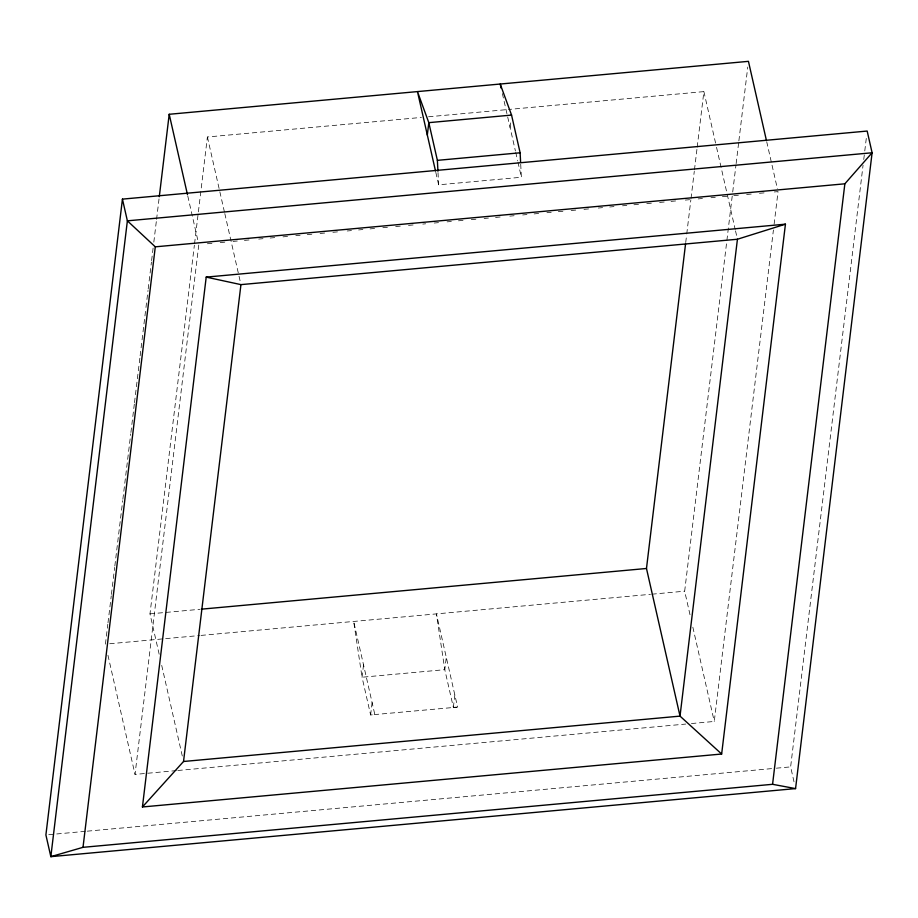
<?xml version="1.0" encoding="UTF-8"?>
<svg xmlns="http://www.w3.org/2000/svg" width="918" height="918" viewBox="0 0 918 918"><rect width="100%" height="100%" fill="white"/><g stroke="black" fill="none" stroke-linecap="round" stroke-linejoin="round"><path stroke-width="0.69" stroke-dasharray="4.59 3.44" d="M105.432 644.138L107.819 624.251M107.991 622.829L111.25 595.839M111.411 594.416L114.67 567.427M114.83 566.004L122.702 500.666M122.874 499.243L130.735 433.904M130.907 432.481L134.326 404.069M134.498 402.646L139.972 357.194M140.144 355.771L145.79 308.896M145.962 307.473L148.016 290.432M148.177 289.009L151.436 262.02M151.608 260.597L153.145 247.814M153.822 242.134L156.393 220.825M156.565 219.402L159.296 196.67M159.17 654.247L149.99 613.867L194.375 245.175M194.547 243.752L207.399 136.989L421.396 117.435M176.394 770.615L135.026 774.402L198.816 244.544M363.539 664.873L362.048 677.232L370.62 714.938L374.854 714.674L353.671 621.452L362.048 677.232L444.794 669.67L446.286 657.311M372.1 702.568L370.62 714.938L457.6 707.112L436.417 613.89L444.794 669.67L453.366 707.376L457.6 707.112M510.075 127.453L510.729 121.956M453.366 707.376L454.846 695.006M685.723 242.501L686.572 235.387M686.744 233.964L690.864 199.803M691.036 198.38L694.283 171.333M694.456 169.91L697.026 148.555M697.198 147.132L703.888 91.616L508.434 109.483M690.015 614.75L684.667 591.192L732.541 193.446M732.713 192.034L735.961 165.045M736.133 163.622L738.703 142.313M738.875 140.89L747.768 67.025M691.426 723.545L714.261 721.456L773.426 229.959M774.104 224.279L778.039 191.61L773.759 192M794.013 781.803L790.627 766.886L863.058 165.194M863.746 159.502L864.595 152.388M864.767 150.965L866.317 138.17M428.534 116.781L507 109.609M435.809 172.366L438.632 184.816L521.39 177.254L520.69 163.668M207.376 243.763L213.079 243.247M220.205 242.593L225.92 242.065M233.046 241.411L237.326 241.021M244.463 240.378L250.166 239.85M258.727 239.07L263.007 238.68M270.144 238.026L275.848 237.51M282.985 236.855L288.688 236.328M295.825 235.674L300.106 235.283M307.243 234.641L312.946 234.113M320.084 233.459L325.787 232.942M332.913 232.288L338.627 231.772M347.188 230.98L351.468 230.59M358.594 229.936L362.874 229.546M370.011 228.903L375.714 228.375M382.852 227.721L388.555 227.205M395.692 226.551L401.396 226.035M408.533 225.38L414.236 224.853M422.796 224.072L425.654 223.808M434.214 223.028L438.494 222.638M447.055 221.858L451.335 221.468M458.461 220.813L464.175 220.297M471.301 219.643L477.016 219.115M484.142 218.461L488.422 218.071M495.559 217.428L501.262 216.9M509.823 216.12L514.103 215.73M522.663 214.95L526.943 214.56M534.081 213.905L539.784 213.378M546.921 212.724L551.202 212.333M558.339 211.691L564.042 211.163M571.168 210.509L576.883 209.993M584.009 209.338L589.723 208.822M598.284 208.03L602.564 207.64M609.69 206.986L613.97 206.596M622.53 205.816L626.81 205.425M633.948 204.771L639.651 204.255M646.788 203.601L652.491 203.085M659.629 202.43L665.332 201.903M671.047 201.386L676.75 200.858M685.31 200.078L689.59 199.688M698.15 198.908L702.431 198.517M710.991 197.737L715.271 197.347M722.397 196.693L728.112 196.165M733.815 195.649L739.518 195.121M746.655 194.478L752.358 193.95M759.496 193.296L765.199 192.78M149.99 613.867L199.929 609.3M109.712 643.747L199.596 635.531M201.019 635.405L650.426 594.325M651.849 594.198L684.667 591.192M177.828 770.489L685.723 724.061M48.757 834.691L85.844 831.295M87.279 831.169L774.93 768.32M776.364 768.182L790.627 766.886M766.702 141.716L777.408 188.833M703.888 91.616L716.224 145.928M716.545 147.328L735.215 229.5M735.525 230.888L737.429 239.242M692.849 627.224L714.261 721.456M502.364 93.533L515.411 150.965M515.732 152.354L517.614 160.65M517.924 162.038L521.39 177.254M207.399 136.989L224.485 212.207M224.807 213.596L240.309 281.837M187.788 196.039L197.863 240.39M161.706 665.389L182.59 757.316M107.945 655.222L135.026 774.402M438.012 172.584L438.632 184.816"/><path stroke-width="1.38" d="M122.438 199.126L45.9 834.944L50.834 856.655L795.562 788.596L872.1 152.767L867.166 131.056L122.438 199.126L127.373 220.836L50.834 856.655L83.01 847.325L772.566 784.305L795.562 788.596M159.296 196.67L169.21 114.28L748.445 61.345L766.392 140.328M83.01 847.325L155.291 246.827L127.373 220.836L872.1 152.767L844.858 183.807L772.566 784.305M142.428 806.968L206.206 277.11L785.441 224.176L721.651 754.022L142.428 806.968L183.531 761.492L240.941 284.626L737.429 239.242L785.441 224.176M427.318 135.015L428.809 122.656L417.461 91.593L435.499 170.977M721.651 754.022L680.02 716.12L646.479 568.483L685.551 243.924M737.429 239.242L680.02 716.12L183.531 761.492M520.609 162.302L520.127 152.79L511.555 115.083L428.809 122.656L437.381 160.352L437.932 171.23M437.381 160.352L520.127 152.79M155.291 246.827L844.858 183.807M201.352 609.173L646.479 568.483M206.206 277.11L240.941 284.626M511.555 115.083L500.207 84.031L501.125 88.105M169.21 114.28L187.479 194.662"/></g></svg>
